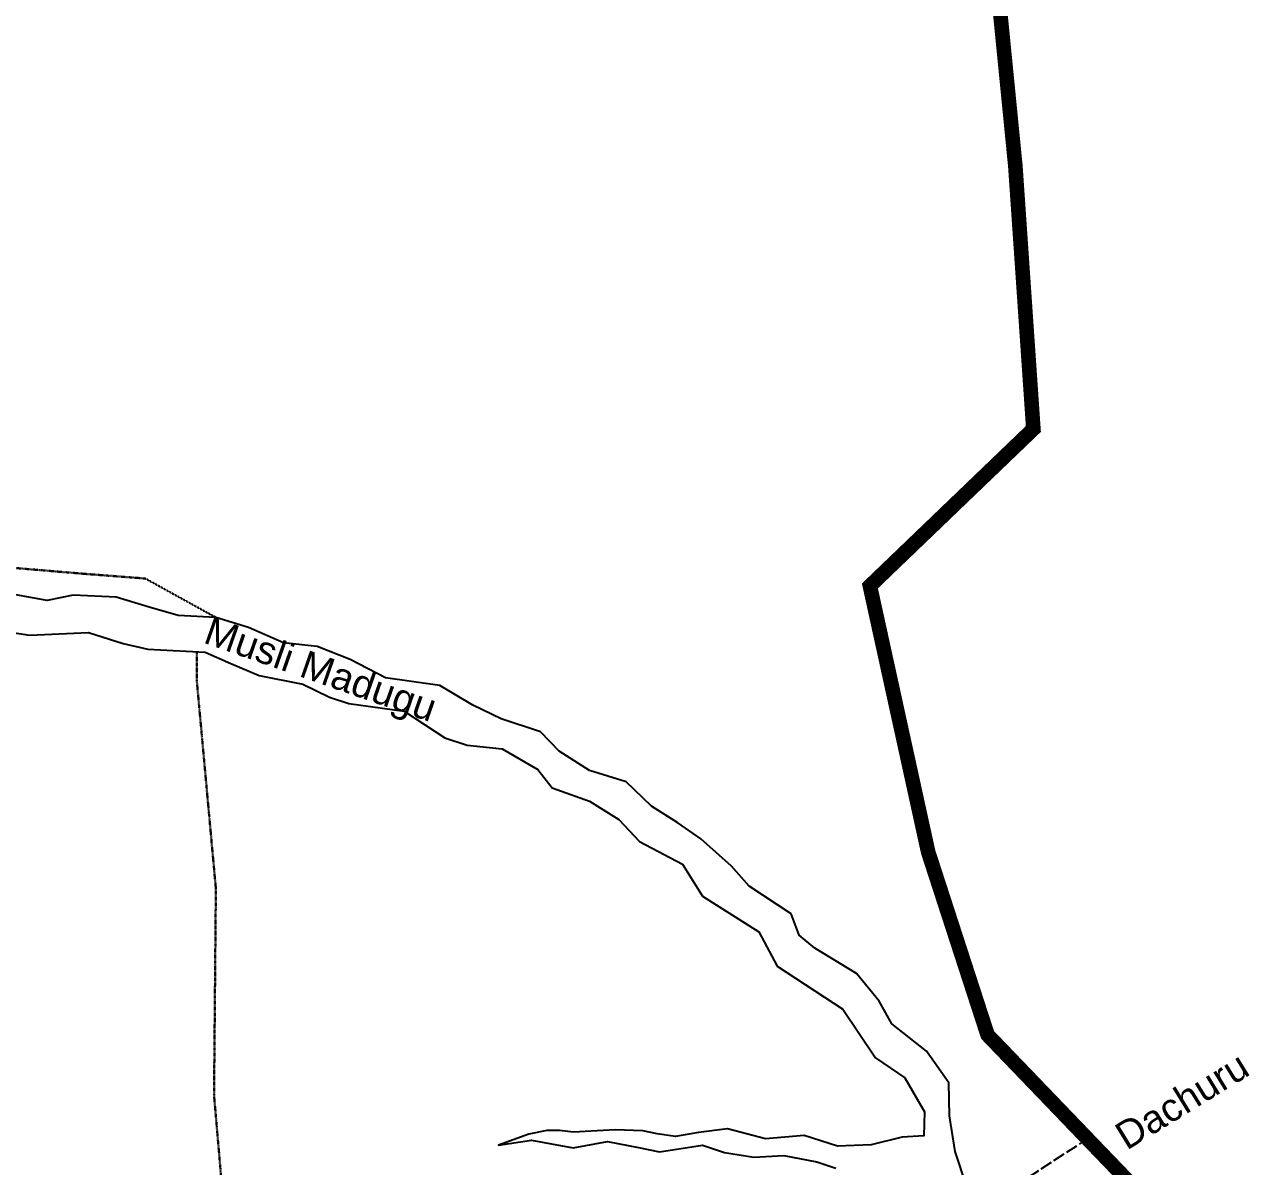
# Model space of a CAD drawing. Header units: inches. Extents: x 325586 to 341753, y 1581072 to 1592491.
# Drawn here: x 336287 to 337498, y 1589327 to 1590455 of the extents above; entities that cross this region are included whole.
import ezdxf

# ---------------------------------------------------------------- set-up
doc = ezdxf.new("R2010")
doc.units = ezdxf.units.IN
doc.header["$MEASUREMENT"] = 0
for name, pattern in [('ACAD_ISO02W100', [15, 12, -3]), ('ACAD_ISO03W100', [30, 12, -18]), ('ACAD_ISO07W100', [3, 0, -3]), ('BORDER', [1.75, 0.5, -0.25, 0.5, -0.25, 0, -0.25])]:
    doc.linetypes.add(name, pattern=pattern)
for name, color, linetype in [('CARTTRACK', 30, 'ACAD_ISO02W100'), ('NALA', 4, 'Continuous'), ('TEXT', 7, 'Continuous')]:
    doc.layers.add(name, color=color, linetype=linetype)
doc.layers.add('FOOTPATH', color=150, linetype='ACAD_ISO07W100', lineweight=30)
doc.layers.add('VILL_BOUNDARY', color=6, linetype='BORDER', lineweight=30)
doc.styles.get("Standard").update_dxf_attribs({"font": 'arial.ttf'})

msp = doc.modelspace()

# ---------------------------------------------------------------- linework, layer by layer
at = {"layer": 'CARTTRACK'}
msp.add_lwpolyline([(337319.7718864963, 1588381.903428069), (337288.7626351336, 1588398.055331289), (337216.8643841796, 1588436.624855635), (337147.7461206312, 1588482.579541778), (337127.9617612712, 1588508.849062515), (337083.7383406968, 1588541.559241494), (337017.4973434036, 1588581.247693441), (337002.3507496765, 1588633.43660679), (337017.1234567802, 1588723.559391235), (337042.6601040711, 1588796.546377739), (337050.9382106363, 1588863.070558552), (337047.7361996576, 1588930.837970373), (337078.1569657636, 1589018.535982012), (337115.3801700567, 1589094.564121031), (337174.2968224637, 1589185.233343015), (337222.9752255423, 1589252.290718169), (337267.0489174637, 1589307.954742362), (337337.9382325439, 1589353.93163523)], dxfattribs=at)
at = {"layer": 'FOOTPATH', "ltscale": 0.01}
for points in [[(336476.4876583875, 1589869.323700103), (336406.8428219987, 1589907.721887054), (336346.5688447104, 1589912.365262812), (336225.8701275632, 1589922.505794115), (336102.4082154838, 1589952.227553486), (336016.1491634737, 1589977.886565971), (335959.7645728536, 1590053.842032105), (335932.8784780126, 1590193.51131881), (335868.1304735811, 1590672.937250376), (335552.0742676258, 1590635.856170395), (335391.5767216327, 1590604.716902381)], [(336398.6708031955, 1588569.047840361), (336391.3427917805, 1588645.315606277), (336398.8885731433, 1588808.29040422), (336450.8347296789, 1588959.69919711), (336492.1499241163, 1589144.755179007), (336489.395337576, 1589228.466400454), (336474.7936445599, 1589397.137019765), (336476.584929271, 1589601.327658119), (336457.6872677587, 1589807.490586455), (336457.728383571, 1589835.300956795)]]:
    msp.add_lwpolyline(points, dxfattribs=at)
at = {"layer": 'NALA'}
for points in [[(337218.4773587563, 1589307.453139466), (337207.0407182205, 1589341.224708726), (337201.6350426676, 1589376.776386147), (337201.01069438, 1589409.387209531), (337178.9201041136, 1589440.548161685), (337144.5080032487, 1589467.552131325), (337132.2241254139, 1589489.913971031), (337109.7541600887, 1589517.266484361), (337068.5499721274, 1589542.314045089), (337052.9827697935, 1589555.17535675), (337045.1521730884, 1589576.379108734), (337003.7276243297, 1589603.590115133), (336986.0413479751, 1589623.331340844), (336955.9243328544, 1589650.496863512), (336933.2044754039, 1589666.180259759), (336907.2224929273, 1589682.854408268), (336882.0149124386, 1589706.854877481), (336845.8255605474, 1589718.028414889), (336815.9218284429, 1589737.11498133), (336797.2746892677, 1589756.179303305), (336758.6648195955, 1589768.97148086), (336730.511426539, 1589782.615353138), (336697.9585664524, 1589802.142727369), (336644.1805815809, 1589809.459873208), (336609.362896152, 1589827.700306675), (336576.6305215018, 1589840.59675433), (336543.4795330692, 1589844.065449933), (336508.817538327, 1589859.400335184), (336476.4876583875, 1589869.323700103), (336439.3420025646, 1589871.121400369), (336410.5961936673, 1589879.488440106), (336377.9753433993, 1589889.396213692), (336335.5781363655, 1589891.203910846), (336309.9704980582, 1589885.957341993), (336256.9406232181, 1589895.645706767)], [(336259.7257290403, 1589856.696450401), (336292.6084334513, 1589851.670001978), (336350.7009620114, 1589854.302108673), (336384.9612117914, 1589843.639208764), (336409.4082801496, 1589837.86853047), (336465.984876582, 1589834.862233518), (336491.4129206832, 1589823.820796687), (336519.4339518176, 1589811.790656608), (336562.429600811, 1589803.191017393), (336588.7922380363, 1589790.508207608), (336607.8909428791, 1589784.3429361), (336662.5177456779, 1589776.511434281), (336702.7354914155, 1589750.170248456), (336725.0895645763, 1589743.049274728), (336759.6701235255, 1589739.238400326), (336794.6728479422, 1589718.915027203), (336808.9365472592, 1589700.740845863), (336845.971404532, 1589687.503725374), (336874.6512918007, 1589669.594217139), (336895.3072142802, 1589647.868668571), (336937.6138334644, 1589625.533300445), (336957.571576734, 1589593.855282189), (337013.0323672092, 1589558.605176411), (337031.3011282937, 1589524.476603717), (337096.3146380245, 1589481.937675996), (337128.3563062581, 1589434.107697176), (337157.4870532652, 1589414.15113373), (337176.876093966, 1589380.438776666), (337176.1531780086, 1589356.900672603), (337154.6878687346, 1589355.467344204), (337124.198063297, 1589347.887955613), (337090.8166235766, 1589346.665479776), (337057.9454429758, 1589357.078495704), (337019.8498404914, 1589353.904685231), (336982.2005537305, 1589363.809688181), (336953.4774617903, 1589360.288728), (336930.735086622, 1589356.238839689), (336912.7473928629, 1589358.672483744), (336898.4037166173, 1589361.867654189), (336871.1494867868, 1589362.672262393), (336847.4079899832, 1589361.400099735), (336830.1670292158, 1589360.476261332), (336816.1967615676, 1589361.992676411), (336803.7153456089, 1589362.173238754), (336785.7626869106, 1589358.663135075), (336756.0196969159, 1589347.726268445), (336788.3566329564, 1589352.573403825), (336829.5859113833, 1589344.873244505), (336863.5429853518, 1589351.222791708), (336894.1936267523, 1589345.220784358), (336915.1136400938, 1589340.962401418), (336957.5498318424, 1589347.766293059), (336979.2014519954, 1589340.432717162), (337008.3357515406, 1589335.634556603), (337037.7148930823, 1589337.491939221), (337070.3742878879, 1589331.031335939), (337089.4065677782, 1589324.97303676)]]:
    msp.add_lwpolyline(points, dxfattribs=at)
at = {"layer": 'VILL_BOUNDARY', "color": 6, "linetype": 'ACAD_ISO03W100', "lineweight": -2, "ltscale": 3, "const_width": 14.45142157897205}
msp.add_lwpolyline([(337251.8871186953, 1590465.019166817), (337266.6710187622, 1590315.266696974), (337284.4571184815, 1590055.565550602), (337122.9114750152, 1589900.380677763), (337180.4883949581, 1589637.501144472), (337239.2192114388, 1589456.644832031), (337445.8021987759, 1589241.703488443)], dxfattribs=at)

# ---------------------------------------------------------------- texts
at = {"layer": 'TEXT'}
for s, height, rotation, p in [('Musli Madugu', 27.47358567799957, 340.7267740596365, (336463.0303544285, 1589844.579029253)), ('Dachuru ', 27.47358567799958, 31.59674221710078, (337376.6667816199, 1589342.048329976))]:
    msp.add_text(s, height=height, rotation=rotation, dxfattribs=at).set_placement(p)

doc.saveas('drawing.dxf')
